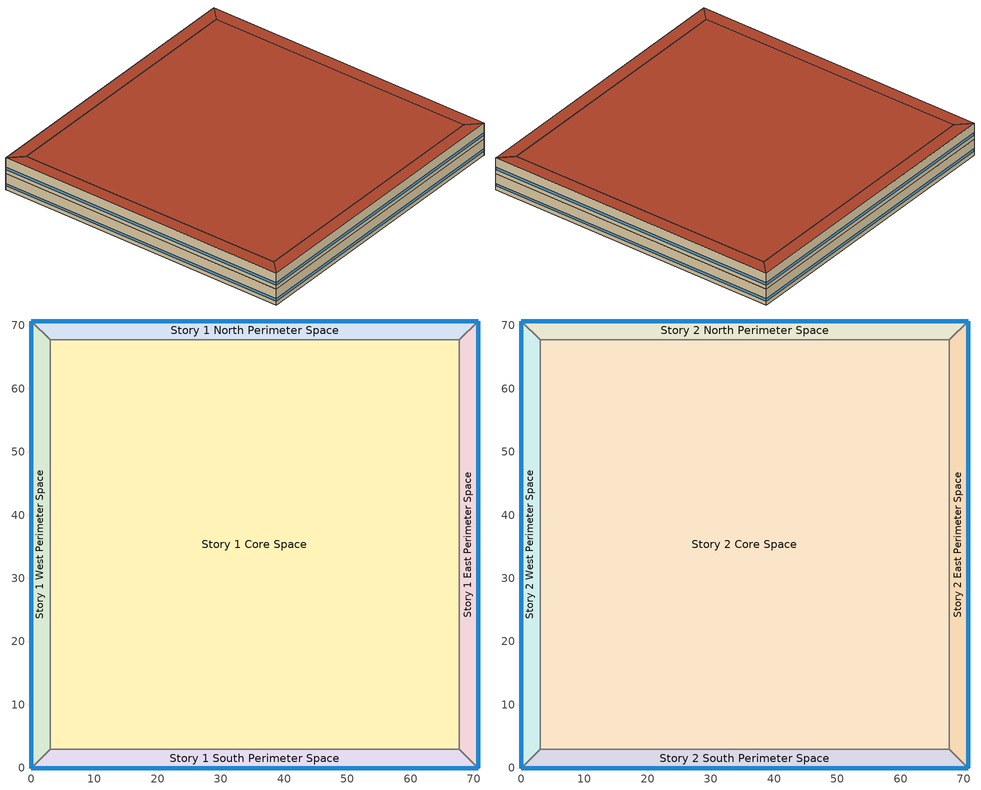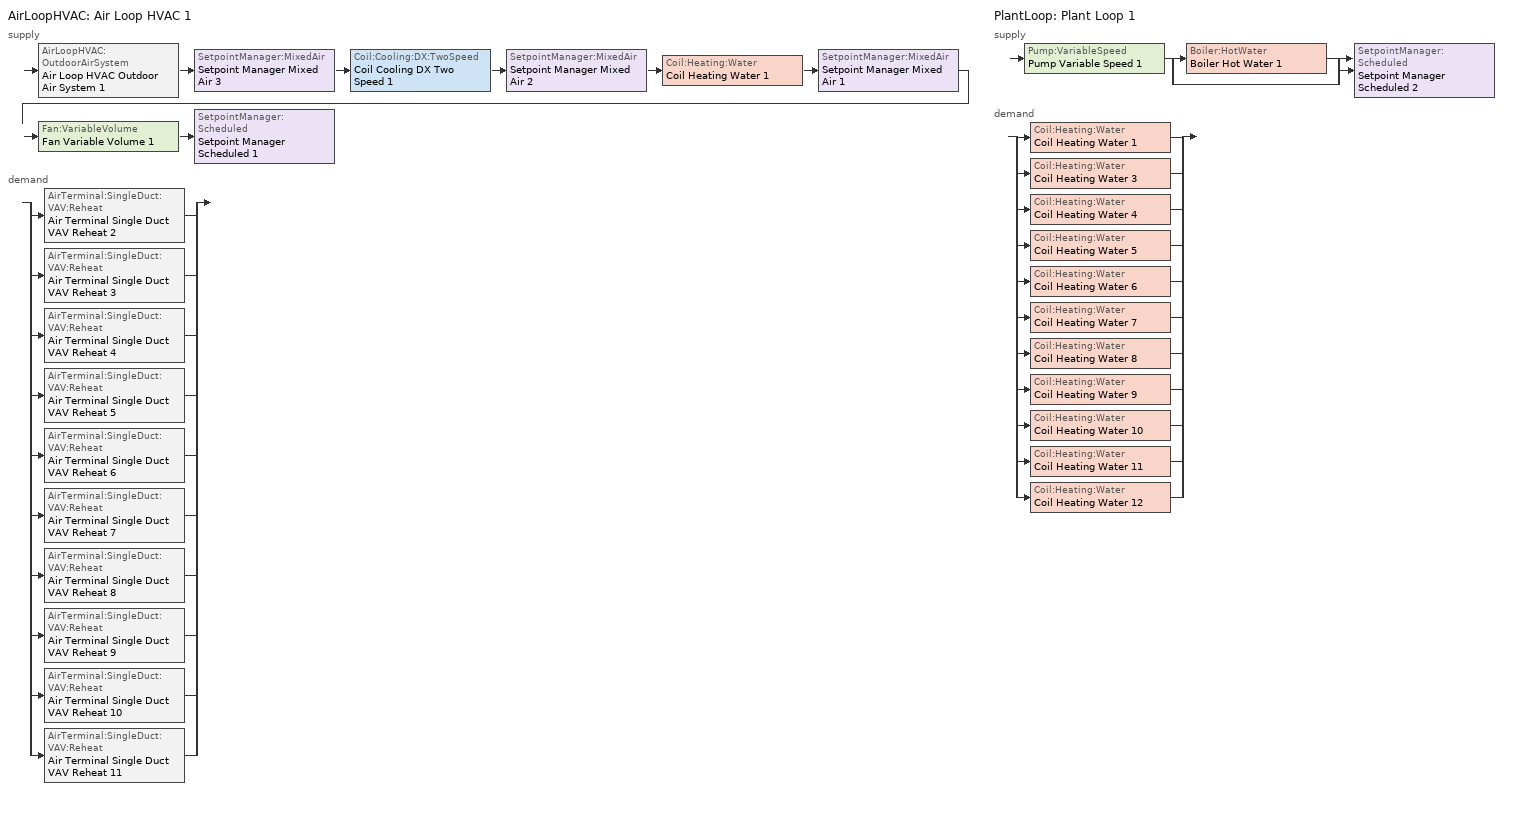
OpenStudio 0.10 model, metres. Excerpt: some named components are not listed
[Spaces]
Story 1 West Perimeter Space
 floor ground: 0,0 0,70.71 3,67.71 3,3 z0
 wall outside: 0,70.71 0,0 z0:4
 wall to Story 1 North Perimeter Space: 3,67.71 0,70.71 z0:4
 wall to Story 1 Core Space: 3,3 3,67.71 z0:4
 wall to Story 1 South Perimeter Space: 0,0 3,3 z0:4
 window: 0,70.69 0,0.03 z1:1.6
Story 1 North Perimeter Space
 floor ground: 0,70.71 70.71,70.71 67.71,67.71 3,67.71 z0
 wall outside: 70.71,70.71 0,70.71 z0:4
 wall to Story 1 East Perimeter Space: 67.71,67.71 70.71,70.71 z0:4
 wall to Story 1 Core Space: 3,67.71 67.71,67.71 z0:4
 window: 70.69,70.71 0.03,70.71 z1:1.6
Story 1 East Perimeter Space
 floor ground: 70.71,70.71 70.71,0 67.71,3 67.71,67.71 z0
 wall outside: 70.71,0 70.71,70.71 z0:4
 wall to Story 1 South Perimeter Space: 67.71,3 70.71,0 z0:4
 wall to Story 1 Core Space: 67.71,67.71 67.71,3 z0:4
 window: 70.71,0.03 70.71,70.69 z1:1.6
Story 1 South Perimeter Space
 floor ground: 70.71,0 0,0 3,3 67.71,3 z0
 wall outside: 0,0 70.71,0 z0:4
 wall to Story 1 Core Space: 67.71,3 3,3 z0:4
 window: 0.03,0 70.69,0 z1:1.6
Story 1 Core Space
 floor ground: 3,3 3,67.71 67.71,67.71 67.71,3 z0
Story 2 West Perimeter Space
 floor to Story 1 West Perimeter Space: 0,0 0,70.71 3,67.71 3,3 z4
 wall outside: 0,70.71 0,0 z4:8
 wall to Story 2 North Perimeter Space: 3,67.71 0,70.71 z4:8
 wall to Story 2 Core Space: 3,3 3,67.71 z4:8
 wall to Story 2 South Perimeter Space: 0,0 3,3 z4:8
 window: 0,70.69 0,0.03 z5:5.6
 roof outside: 3,3 3,67.71 0,70.71 0,0 z8
Story 2 North Perimeter Space
 floor to Story 1 North Perimeter Space: 0,70.71 70.71,70.71 67.71,67.71 3,67.71 z4
 wall outside: 70.71,70.71 0,70.71 z4:8
 wall to Story 2 East Perimeter Space: 67.71,67.71 70.71,70.71 z4:8
 wall to Story 2 Core Space: 3,67.71 67.71,67.71 z4:8
 window: 70.69,70.71 0.03,70.71 z5:5.6
 roof outside: 3,67.71 67.71,67.71 70.71,70.71 0,70.71 z8
Story 2 East Perimeter Space
 floor to Story 1 East Perimeter Space: 70.71,70.71 70.71,0 67.71,3 67.71,67.71 z4
 wall outside: 70.71,0 70.71,70.71 z4:8
 wall to Story 2 South Perimeter Space: 67.71,3 70.71,0 z4:8
 wall to Story 2 Core Space: 67.71,67.71 67.71,3 z4:8
 window: 70.71,0.03 70.71,70.69 z5:5.6
 roof outside: 67.71,67.71 67.71,3 70.71,0 70.71,70.71 z8
Story 2 South Perimeter Space
 floor to Story 1 South Perimeter Space: 70.71,0 0,0 3,3 67.71,3 z4
 wall outside: 0,0 70.71,0 z4:8
 wall to Story 2 Core Space: 67.71,3 3,3 z4:8
 window: 0.03,0 70.69,0 z5:5.6
 roof outside: 67.71,3 3,3 0,0 70.71,0 z8
Story 2 Core Space
 floor to Story 1 Core Space: 3,3 3,67.71 67.71,67.71 67.71,3 z4
 roof outside: 67.71,3 67.71,67.71 3,67.71 3,3 z8
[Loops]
AirLoopHVAC 'Air Loop HVAC 1'
 supply: AirLoopHVAC:OutdoorAirSystem 'Air Loop HVAC Outdoor Air System 1' > SetpointManager:MixedAir 'Setpoint Manager Mixed Air 3' > Coil:Cooling:DX:TwoSpeed 'Coil Cooling DX Two Speed 1' > SetpointManager:MixedAir 'Setpoint Manager Mixed Air 2' > Coil:Heating:Water 'Coil Heating Water 1' > SetpointManager:MixedAir 'Setpoint Manager Mixed Air 1' > Fan:VariableVolume 'Fan Variable Volume 1' > SetpointManager:Scheduled 'Setpoint Manager Scheduled 1'
 demand: split
  | AirTerminal:SingleDuct:VAV:Reheat 'Air Terminal Single Duct VAV Reheat 2'
  | AirTerminal:SingleDuct:VAV:Reheat 'Air Terminal Single Duct VAV Reheat 3'
  | AirTerminal:SingleDuct:VAV:Reheat 'Air Terminal Single Duct VAV Reheat 4'
  | AirTerminal:SingleDuct:VAV:Reheat 'Air Terminal Single Duct VAV Reheat 5'
  | AirTerminal:SingleDuct:VAV:Reheat 'Air Terminal Single Duct VAV Reheat 6'
  | AirTerminal:SingleDuct:VAV:Reheat 'Air Terminal Single Duct VAV Reheat 7'
  | AirTerminal:SingleDuct:VAV:Reheat 'Air Terminal Single Duct VAV Reheat 8'
  | AirTerminal:SingleDuct:VAV:Reheat 'Air Terminal Single Duct VAV Reheat 9'
  | AirTerminal:SingleDuct:VAV:Reheat 'Air Terminal Single Duct VAV Reheat 10'
  | AirTerminal:SingleDuct:VAV:Reheat 'Air Terminal Single Duct VAV Reheat 11'
PlantLoop 'Plant Loop 1'
 supply: Pump:VariableSpeed 'Pump Variable Speed 1' > split
  | Boiler:HotWater 'Boiler Hot Water 1'
  | bypass
  join > SetpointManager:Scheduled 'Setpoint Manager Scheduled 2'
 demand: split
  | Coil:Heating:Water 'Coil Heating Water 1'
  | Coil:Heating:Water 'Coil Heating Water 3'
  | Coil:Heating:Water 'Coil Heating Water 4'
  | Coil:Heating:Water 'Coil Heating Water 5'
  | Coil:Heating:Water 'Coil Heating Water 6'
  | Coil:Heating:Water 'Coil Heating Water 7'
  | Coil:Heating:Water 'Coil Heating Water 8'
  | Coil:Heating:Water 'Coil Heating Water 9'
  | Coil:Heating:Water 'Coil Heating Water 10'
  | Coil:Heating:Water 'Coil Heating Water 11'
  | Coil:Heating:Water 'Coil Heating Water 12'
[Building]
OS:Building 1: Default Construction Set=ASHRAE_189.1-2009_ClimateZone 4-5 (mdoff)_ConstSet
[SizingPeriod:DesignDay] Barometric Pressure {Pa}=101301; Sky Clearness=0; Rain Indicator=0; Snow Indicator=0; Day of Month=21; Daylight Saving Time Indicator=0; Dry-Bulb Temperature Range Modifier Type=DefaultMultipliers
Name | Maximum Dry-Bulb Temperature {C} | Daily Dry-Bulb Temperature Range {deltaC} | Humidity Indicating Conditions at Maximum Dry-Bulb {BasedOnField A3} | Wind Speed {m/s} | Wind Direction {deg} | Month | Day Type | Humidity Indicating Type | Solar Model Indicator | ASHRAE Taub | ASHRAE Taud
Philadelphia International Ap Ann Clg 2% Condns DP=>MDB | 26.8 | 9.4 | 22.9 | 5 | 240 | 7 | SummerDesignDay | Dewpoint | ASHRAETau | 0.55 | 1.776
Philadelphia International Ap Ann Clg 1% Condns Enth=>MDB | 30 | 9.4 | 75800 | 5 | 240 | 7 | SummerDesignDay | Enthalpy | ASHRAETau | 0.55 | 1.776
Philadelphia International Ap Ann Clg 1% Condns DP=>MDB | 27.4 | 9.4 | 23.5 | 5 | 240 | 7 | SummerDesignDay | Dewpoint | ASHRAETau | 0.55 | 1.776
Philadelphia International Ap Ann Hum_n 99.6% Condns DP=>MCDB | -8.7 | 0 | -20.2 | 5.2 | 290 | 1 | WinterDesignDay | Dewpoint | ASHRAEClearSky
[Site]
Philadelphia International Ap_PA_USA Design_Conditions: Latitude {deg}=39.87; Longitude {deg}=-75.23; Time Zone {hr}=-5; Elevation {m}=2
[Material]
Name | Roughness | Thickness | Conductivity | Density | Specific Heat | Thermal Absorptance | Solar Absorptance | Visible Absorptance
000_F08 Metal surface | Smooth | 0.0008 | 45.28 | 7824 | 500
000_F16 Acoustic tile | MediumSmooth | 0.0191 | 0.06 | 368 | 590
000_G01a 19mm gypsum board | MediumSmooth | 0.019 | 0.16 | 800 | 1090
000_G05 25mm wood | MediumSmooth | 0.0254 | 0.15 | 608 | 1630
000_I01 25mm insulation board | MediumRough | 0.0254 | 0.03 | 43 | 1210
000_M11 100mm lightweight concrete | MediumRough | 0.1016 | 0.53 | 1280 | 840
1/2IN Gypsum | Smooth | 0.0127 | 0.16 | 784.9 | 830 | 0.9 | 0.92 | 0.92
MAT-CC05 4 HW CONCRETE | Rough | 0.1016 | 1.311 | 2240 | 836.8 | 0.9 | 0.7 | 0.7
Metal Decking | MediumSmooth | 0.0015 | 45.006 | 7680 | 418.4 | 0.9 | 0.7 | 0.3
Roof Insulation [21] | MediumRough | 0.2105 | 0.049 | 265 | 836.8 | 0.9 | 0.7 | 0.7
Roof Membrane | VeryRough | 0.0095 | 0.16 | 1121.29 | 1460 | 0.9 | 0.7 | 0.7
Wall Insulation [39] | MediumRough | 0.1184 | 0.045 | 265 | 836.8 | 0.9 | 0.7 | 0.7
[Material:AirGap]
Name | Thermal Resistance
000_F04 Wall air space resistance | 0.15
000_F05 Ceiling air space resistance | 0.18
[Material:NoMass] Thermal Absorptance=0.9; Solar Absorptance=0.7
Name | Roughness | Thermal Resistance | Visible Absorptance
CP02 CARPET PAD | VeryRough | 0.2165 | 0.8
MAT-SHEATH | Rough | 0.3626 | 0.7
[WindowMaterial:Gas]
000_Air 13mm: Gas Type=Air; Thickness=0.0127
[WindowMaterial:Glazing] Optical Data Type=SpectralAverage; Thickness=0.003; Infrared Transmittance at Normal Incidence=0
Name | Solar Transmittance at Normal Incidence | Front Side Solar Reflectance at Normal Incidence | Back Side Solar Reflectance at Normal Incidence | Visible Transmittance at Normal Incidence | Front Side Visible Reflectance at Normal Incidence | Back Side Visible Reflectance at Normal Incidence | Front Side Infrared Hemispherical Emissivity | Back Side Infrared Hemispherical Emissivity | Conductivity | Dirt Correction Factor for Solar and Visible Transmittance | Solar Diffusing
000_Clear 3mm | 0.837 | 0.075 | 0.075 | 0.898 | 0.081 | 0.081 | 0.84 | 0.84 | 0.9
Theoretical Glass [207] | 0.3311 | 0.6189 | 0.6189 | 0.44 | 0.51 | 0.51 | 0.9 | 0.9 | 0.0133 | 1 | No
[Construction]
000_ExtSlabCarpet_4in_ClimateZone 1-8: MAT-CC05 4 HW CONCRETE, CP02 CARPET PAD
000_Exterior Door: 000_F08 Metal surface, 000_I01 25mm insulation board
000_Exterior Window: 000_Clear 3mm, 000_Air 13mm, 000_Clear 3mm
000_Interior Ceiling: 000_M11 100mm lightweight concrete, 000_F05 Ceiling air space resistance, 000_F16 Acoustic tile
000_Interior Door; 000_Interior Partition: 000_G05 25mm wood
000_Interior Floor: 000_F16 Acoustic tile, 000_F05 Ceiling air space resistance, 000_M11 100mm lightweight concrete
000_Interior Wall: 000_G01a 19mm gypsum board, 000_F04 Wall air space resistance, 000_G01a 19mm gypsum board
000_Interior Window: 000_Clear 3mm
ASHRAE_189.1-2009_ExtRoof_IEAD_ClimateZone 2-5: Roof Membrane, Roof Insulation [21], Metal Decking
ASHRAE_189.1-2009_ExtWall_SteelFrame_ClimateZone 4-8: MAT-SHEATH, Wall Insulation [39], 1/2IN Gypsum
ASHRAE_189.1-2009_ExtWindow_ClimateZone 4-5: Theoretical Glass [207]
[DefaultConstructionSet]
ASHRAE_189.1-2009_ClimateZone 4-5 (mdoff)_ConstSet: Default Exterior Surface Constructions=ASHRAE_189.1-2009_ClimateZone 4-5 (mdoff)_Exterior_DefSurfCons; Default Interior Surface Constructions=000_Interior_DefSurfCons; Default Ground Contact Surface Constructions=000_Ground_DefSurfCons; Default Exterior SubSurface Constructions=ASHRAE_189.1-2009_ClimateZone 4-5 (mdoff)_Exterior_DefSubCons; Default Interior SubSurface Constructions=000_Interior_DefSubCons; Interior Partition Construction=000_Interior Partition
[DefaultSubSurfaceConstructions] Glass Door Construction=000_Exterior Window; Skylight Construction=000_Exterior Window; Tubular Daylight Dome Construction=000_Interior Window; Tubular Daylight Diffuser Construction=000_Interior Window
Name | Fixed Window Construction | Operable Window Construction | Door Construction
000_Interior_DefSubCons | 000_Interior Window | 000_Interior Window | 000_Interior Door
ASHRAE_189.1-2009_ClimateZone 4-5 (mdoff)_Exterior_DefSubCons | ASHRAE_189.1-2009_ExtWindow_ClimateZone 4-5 | ASHRAE_189.1-2009_ExtWindow_ClimateZone 4-5 | 000_Exterior Door
[DefaultSurfaceConstructions]
Name | Floor Construction | Wall Construction | Roof Ceiling Construction
000_Ground_DefSurfCons | 000_ExtSlabCarpet_4in_ClimateZone 1-8 | 000_ExtSlabCarpet_4in_ClimateZone 1-8 | 000_ExtSlabCarpet_4in_ClimateZone 1-8
000_Interior_DefSurfCons | 000_Interior Floor | 000_Interior Wall | 000_Interior Ceiling
ASHRAE_189.1-2009_ClimateZone 4-5 (mdoff)_Exterior_DefSurfCons | 000_ExtSlabCarpet_4in_ClimateZone 1-8 | ASHRAE_189.1-2009_ExtWall_SteelFrame_ClimateZone 4-8 | ASHRAE_189.1-2009_ExtRoof_IEAD_ClimateZone 2-5
[BuildingStory] Nominal Floor to Floor Height {m}=4
Name | Nominal Z Coordinate {m}
Story 1 | 0
Story 2 | 4
[Space]
Name | Building Story | Thermal Zone
Story 1 West Perimeter Space | Story 1 | Thermal Zone 8
Story 1 North Perimeter Space | Story 1 | Thermal Zone 4
Story 1 East Perimeter Space | Story 1 | Thermal Zone 1
Story 1 South Perimeter Space | Story 1 | Thermal Zone 10
Story 1 Core Space | Story 1 | Thermal Zone 9
Story 2 West Perimeter Space | Story 2 | Thermal Zone 2
Story 2 North Perimeter Space | Story 2 | Thermal Zone 3
Story 2 East Perimeter Space | Story 2 | Thermal Zone 7
Story 2 South Perimeter Space | Story 2 | Thermal Zone 6
Story 2 Core Space | Story 2 | Thermal Zone 5
[ThermalZone] Thermostat=Thermostat Setpoint Dual Setpoint 1; Use Ideal Air Loads=No
Thermal Zone 1; Thermal Zone 2; Thermal Zone 3; Thermal Zone 4; Thermal Zone 5; Thermal Zone 6; Thermal Zone 7; Thermal Zone 8; Thermal Zone 9; Thermal Zone 10
[Sizing:Zone] Zone Cooling Design Supply Air Temperature {C}=14; Zone Heating Design Supply Air Temperature {C}=40; Zone Cooling Design Supply Air Humidity Ratio {kg-H2O/kg-air}=0.0085; Zone Heating Design Supply Air Humidity Ratio {kg-H2O/kg-air}=0.008; Cooling Design Air Flow Method=DesignDay; Heating Design Air Flow Method=DesignDay
Thermal Zone 1; Thermal Zone 2; Thermal Zone 3; Thermal Zone 4; Thermal Zone 5; Thermal Zone 6; Thermal Zone 7; Thermal Zone 8; Thermal Zone 9; Thermal Zone 10
[Zone equipment]
Thermal Zone 1: Air Terminal Single Duct VAV Reheat 10
Thermal Zone 2: Air Terminal Single Duct VAV Reheat 3
Thermal Zone 3: Air Terminal Single Duct VAV Reheat 6
Thermal Zone 4: Air Terminal Single Duct VAV Reheat 4
Thermal Zone 5: Air Terminal Single Duct VAV Reheat 2
Thermal Zone 6: Air Terminal Single Duct VAV Reheat 7
Thermal Zone 7: Air Terminal Single Duct VAV Reheat 9
Thermal Zone 8: Air Terminal Single Duct VAV Reheat 8
Thermal Zone 9: Air Terminal Single Duct VAV Reheat 11
Thermal Zone 10: Air Terminal Single Duct VAV Reheat 5
[AirLoopHVAC]
Air Loop HVAC 1: Design Supply Air Flow Rate {m3/s}=AutoSize
[Sizing:System]
Air Loop HVAC 1: Type of Load to Size On=Sensible; Design Outdoor Air Flow Rate {m3/s}=Autosize; Minimum System Air Flow Ratio=0.3; Preheat Design Temperature {C}=7; Preheat Design Humidity Ratio {kg-H2O/kg-Air}=0.008; Precool Design Temperature {C}=12.8; Precool Design Humidity Ratio {kg-H2O/kg-Air}=0.008; Central Cooling Design Supply Air Temperature {C}=12.8; Central Heating Design Supply Air Temperature {C}=12.8; Sizing Option=NonCoincident; 100% Outdoor Air in Cooling=Yes; 100% Outdoor Air in Heating=Yes; Central Cooling Design Supply Air Humidity Ratio {kg-H2O/kg-Air}=0.0085; Central Heating Design Supply Air Humidity Ratio {kg-H2O/kg-Air}=0.008; Cooling Design Air Flow Method=DesignDay; Cooling Design Air Flow Rate {m3/s}=0; Heating Design Air Flow Method=DesignDay; Heating Design Air Flow Rate {m3/s}=0; System Outdoor Air Method=ZoneSum
[Fan:VariableVolume]
Fan Variable Volume 1: Availability Schedule=Always_On; Fan Efficiency=0.5; Pressure Rise {Pa}=500; Maximum Flow Rate {m3/s}=Autosize; Fan Power Minimum Flow Rate Input Method=FixedFlowRate; Fan Power Minimum Flow Fraction=0; Fan Power Minimum Air Flow Rate {m3/s}=0; Motor Efficiency=0.93; Motor In Airstream Fraction=1; Fan Power Coefficient 1=0.0407599; Fan Power Coefficient 2=0.088045; Fan Power Coefficient 3=-0.0729261; Fan Power Coefficient 4=0.94374; Fan Power Coefficient 5=0
[Coil:Heating:Water] Availability Schedule=Always_On
Coil Heating Water 1; Coil Heating Water 3; Coil Heating Water 4; Coil Heating Water 5; Coil Heating Water 6; Coil Heating Water 7; Coil Heating Water 8; Coil Heating Water 9; Coil Heating Water 10; Coil Heating Water 11; Coil Heating Water 12
[Coil:Cooling:DX:TwoSpeed]
Coil Cooling DX Two Speed 1: Availability Schedule=Always_On; Rated High Speed Total Cooling Capacity {W}=Autosize; Rated High Speed Sensible Heat Ratio=Autosize; Rated High Speed COP {W/W}=5.5; Rated High Speed Air Flow Rate {m3/s}=Autosize; Total Cooling Capacity Function of Temperature Curve=Curve Biquadratic 1; Total Cooling Capacity Function of Flow Fraction Curve=Curve Quadratic 1; Energy Input Ratio Function of Temperature Curve=Curve Biquadratic 2; Energy Input Ratio Function of Flow Fraction Curve=Curve Quadratic 2; Part Load Fraction Correlation Curve=Curve Quadratic 3; Rated Low Speed Total Cooling Capacity {W}=Autosize; Rated Low Speed Sensible Heat Ratio=0.69; Rated Low Speed COP {W/W}=6.6; Low Speed Total Cooling Capacity Function of Temperature Curve=Curve Biquadratic 3; Low Speed Energy Input Ratio Function of Temperature Curve=Curve Biquadratic 4; Condenser Type=AirCooled; High Speed Evaporative Condenser Effectiveness=0; High Speed Evaporative Condenser Air Flow Rate {m3/s}=Autosize; High Speed Evaporative Condenser Pump Rated Power Consumption {W}=Autosize; Low Speed Evaporative Condenser Effectiveness=0; Low Speed Evaporative Condenser Air Flow Rate {m3/s}=Autosize; Low Speed Evaporative Condenser Pump Rated Power Consumption {W}=Autosize; Basin Heater Capacity {W/K}=10; Basin Heater Setpoint Temperature {C}=2
[SetpointManager:Scheduled] Control Variable=Temperature
Name | Schedule
Setpoint Manager Scheduled 1 | Deck_Temperature
Setpoint Manager Scheduled 2 | Hot_Water_Temperature
[Controller:OutdoorAir]
Controller Outdoor Air 1: Minimum Outdoor Air Flow Rate {m3/s}=Autosize; Maximum Outdoor Air Flow Rate {m3/s}=Autosize; Economizer Control Type=FixedDryBulb; Economizer Control Action Type=ModulateFlow; Economizer Maximum Limit Dry-Bulb Temperature {C}=30; Economizer Maximum Limit Enthalpy {J/kg}=64000; Economizer Minimum Limit Dry-Bulb Temperature {C}=-100; Lockout Type=NoLockout; Minimum Limit Type=FixedMinimum; High Humidity Control=No; Heat Recovery Bypass Control Type=BypassWhenOAFlowGreaterThanMinimum
[AirLoopHVAC:OutdoorAirSystem]
Air Loop HVAC Outdoor Air System 1: Controller=Controller Outdoor Air 1
[PlantLoop]
Plant Loop 1: Plant Loop Volume {m3}=Autocalculate
[Sizing:Plant]
Plant Loop 1: Loop Type=Heating; Design Loop Exit Temperature {C}=82; Loop Design Temperature Difference {deltaC}=11
[Pump:VariableSpeed]
Pump Variable Speed 1: Pump Control Type=Intermittent
[Boiler:HotWater]
Boiler Hot Water 1: Fuel Type=NaturalGas; Nominal Thermal Efficiency=0.66; Water Outlet Upper Temperature Limit {C}=99; Boiler Flow Mode=ConstantFlow; Parasitic Electric Load {W}=0; Sizing Factor=1
[Controller:WaterCoil]
Controller Water Coil 1: Action=Normal
[AirTerminal:SingleDuct:VAV:Reheat] Availability Schedule=Always_On; Maximum Air Flow Rate {m3/s}=Autocalculate; Zone Minimum Air Flow Input Method=Constant; Constant Minimum Air Flow Fraction=0.3; Fixed Minimum Air Flow Rate {m3/s}=0; Maximum Hot Water or Steam Flow Rate {m3/s}=Autocalculate; Minimum Hot Water or Steam Flow Rate {m3/s}=0; Convergence Tolerance=0.001; Damper Heating Action=Normal; Maximum Flow per Zone Floor Area During Reheat {m3/s-m2}=Autocalculate; Maximum Flow Fraction During Reheat=Autocalculate; Maximum Reheat Air Temperature {C}=35
Name | Reheat Coil
Air Terminal Single Duct VAV Reheat 2 | Coil Heating Water 3
Air Terminal Single Duct VAV Reheat 3 | Coil Heating Water 4
Air Terminal Single Duct VAV Reheat 4 | Coil Heating Water 5
Air Terminal Single Duct VAV Reheat 5 | Coil Heating Water 6
Air Terminal Single Duct VAV Reheat 6 | Coil Heating Water 7
Air Terminal Single Duct VAV Reheat 7 | Coil Heating Water 8
Air Terminal Single Duct VAV Reheat 8 | Coil Heating Water 9
Air Terminal Single Duct VAV Reheat 9 | Coil Heating Water 10
Air Terminal Single Duct VAV Reheat 10 | Coil Heating Water 11
Air Terminal Single Duct VAV Reheat 11 | Coil Heating Water 12
[ThermostatSetpoint:DualSetpoint]
Thermostat Setpoint Dual Setpoint 1: Heating Setpoint Temperature Schedule=Heating Sch; Cooling Setpoint Temperature Schedule=Cooling Sch
[Schedule:Ruleset]
Name | Default Day Schedule | Summer Design Day Schedule | Winter Design Day Schedule
Always_On | Always_On_Default | Always_On_Summer_Design_Day | Always_On_Winter_Design_Day
Deck_Temperature | Deck_Temperature_Default | Deck_Temperature_Summer_Design_Day | Deck_Temperature_Winter_Design_Day
Hot_Water_Temperature | Hot_Water_Temperature_Default | Hot_Water_Temperature_Summer_Design_Day | Hot_Water_Temperature_Winter_Design_Day
Cooling Sch | Cooling Sch Default
Heating Sch | Heating Sch Default
[Schedule:Day]
Always_On_Default; Always_On_Summer_Design_Day; Always_On_Winter_Design_Day: 24, 0, 1
Deck_Temperature_Default; Deck_Temperature_Summer_Design_Day; Deck_Temperature_Winter_Design_Day: 24, 0, 12.8
Hot_Water_Temperature_Default; Hot_Water_Temperature_Summer_Design_Day; Hot_Water_Temperature_Winter_Design_Day: 24, 0, 67
Cooling Sch Default: 24, 0, 28
Heating Sch Default: 24, 0, 24
[Curve:Biquadratic]
Name | Coefficient1 Constant | Coefficient2 x | Coefficient3 x**2 | Coefficient4 y | Coefficient5 y**2 | Coefficient6 x*y | Minimum Value of x {BasedOnField A2} | Maximum Value of x {BasedOnField A2} | Minimum Value of y {BasedOnField A3} | Maximum Value of y {BasedOnField A3}
Curve Biquadratic 1 | 0.42415 | 0.04426 | -0.00042 | 0.00333 | -8e-05 | -0.00021 | 17 | 22 | 13 | 46
Curve Biquadratic 2 | 1.23649 | -0.02431 | 0.00057 | -0.01434 | 0.00063 | -0.00038 | 17 | 22 | 13 | 46
Curve Biquadratic 3; Curve Biquadratic 4 | 0 | 0 | 0 | 0 | 0 | 0 | 0 | 1 | 0 | 1
[Curve:Quadratic]
Name | Coefficient1 Constant | Coefficient2 x | Coefficient3 x**2 | Minimum Value of x {BasedOnField A2} | Maximum Value of x {BasedOnField A2}
Curve Quadratic 1 | 0.77136 | 0.34053 | -0.11088 | 0.75918 | 1.13877
Curve Quadratic 2 | 1.2055 | -0.32953 | 0.12308 | 0.75918 | 1.13877
Curve Quadratic 3 | 0.771 | 0.229 | 0 | 0 | 1
